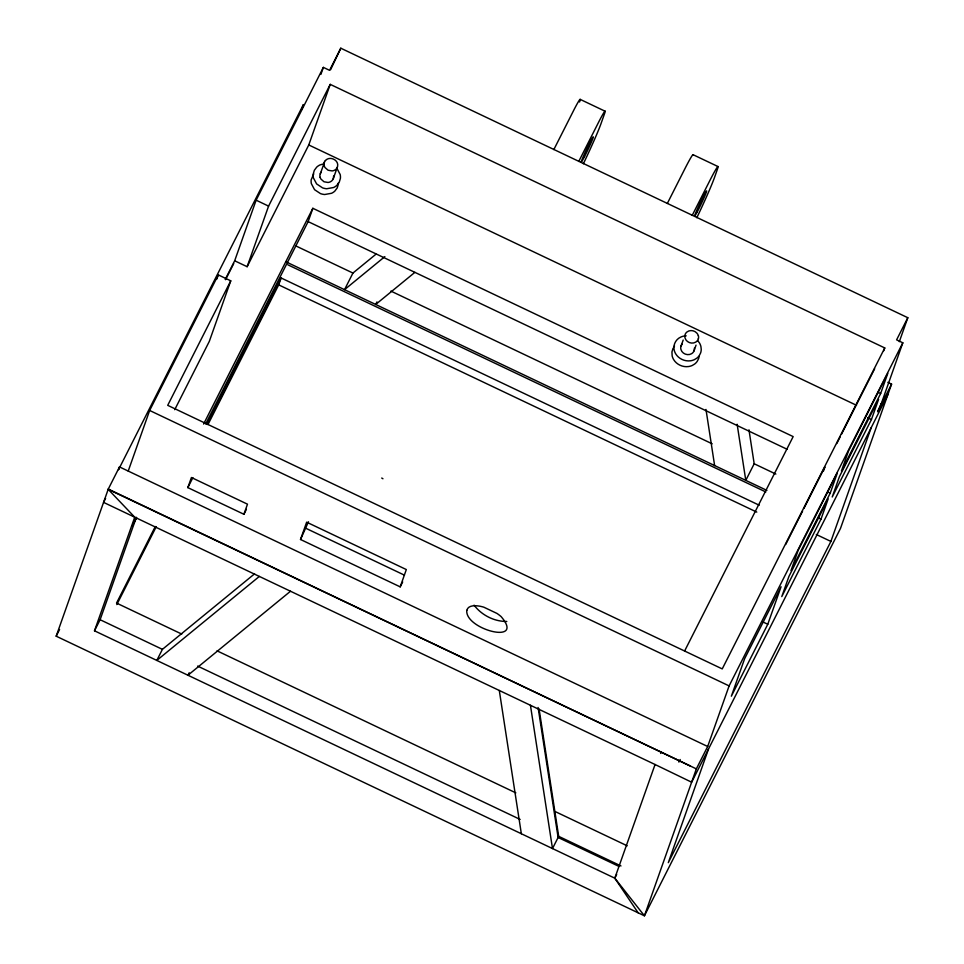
<?xml version="1.0" encoding="UTF-8"?>
<svg xmlns="http://www.w3.org/2000/svg" width="964" height="964" viewBox="0 0 964 964"><rect width="100%" height="100%" fill="white"/><g stroke="black" fill="none" stroke-linecap="round" stroke-linejoin="round"><path stroke-width="1.45" d="M119.5 466.925L108.281 489.061L56.189 636.192L644.422 915.8L696.345 768.874L707.672 746.498L119.5 466.925L118.524 469.709L303.407 104.57L301.551 109.788M881.373 403.386L877.577 411.809L880.361 406.266L902.822 342.798L896.604 339.846L907.811 317.71L340.798 48.2L329.58 70.336L323.362 67.384L256.123 200.187L234.674 260.786L225.227 279.464M128.224 471.071L149.649 410.471L218.298 274.897L230.758 280.825L209.296 341.413L174.725 409.688M216.804 279.114L218.298 274.897M887.844 382.359L891.58 384.13L840.5 528.393L644.422 915.8L614.803 878.18L94.496 630.805L134.731 517.186L108.161 489.314L696.345 768.874M94.496 630.805L100.111 619.719L136.358 517.331M234.674 260.786L247.133 266.703L268.582 206.115L330.23 84.374L884.759 347.944L883.759 350.763M320.879 74.421L323.362 67.384M247.133 266.703L308.769 144.962L330.23 84.374M187.835 487.615L191.414 477.517L247.483 504.172L243.916 514.27L187.835 487.615L192.872 477.65M207.959 424.582L278.692 284.874L281.139 277.981L759.21 505.208M320.397 173.677L324.482 162.133M205.681 423.979L308.143 221.612L312.854 208.296L793.167 436.596L684.609 651.013M333.231 178.762L337.316 167.218M300.515 539.491L306.648 522.175L406.326 569.555L400.193 586.859L300.515 539.491L308.48 521.765M681.138 345.823L683.187 340.051M693.996 350.92L696.032 345.148M638.132 912.8L614.803 878.18L655.062 764.512L103.57 502.389L105.594 498.4M707.672 746.498L729.109 685.898L902.822 342.798M871.143 427.799L708.504 749.016L668.305 862.672L830.896 541.431L871.143 427.799L887.88 394.577M767.778 624.262L781.057 586.763L744.63 658.701L731.351 696.201L767.778 624.262L762.801 621.901M823.461 471.071L824.895 467.034L803.928 508.45M821.015 519.126L828.16 498.93L788.938 576.4L781.78 596.596L821.015 519.126L818.52 517.945M830.209 493.158L837.355 472.963L798.132 550.432L790.974 570.628L830.209 493.158L827.715 491.977M871.444 419.509L878.602 399.313L839.367 476.794L832.221 496.99L871.444 419.509L867.708 417.737M880.638 393.541L887.796 373.357L848.561 450.827L841.415 471.022L880.638 393.541L878.156 392.36M899.328 341.69L907.811 317.71M673.065 348.221L671.944 351.932L672.149 355.861A14.207 12.737 19.5 0 0 673.655 359.608C676.632 364.537 682.645 367.308 688.32 366.573A14.207 12.737 19.5 0 0 692.309 365.44L694.622 364.055A13.339 11.954 19.5 0 0 697.321 361.175L698.49 358.873A13.339 11.966 19.5 0 0 699.105 356.355M330.604 69.721L340.798 48.2M583.389 163.747L585.281 159.747A46.332 2.362 -64.6 0 0 601.09 123.416L604.488 113.836A25.787 1.313 -64.6 0 0 599.295 120.862L578.762 161.422M696.851 217.683L698.743 213.683A46.332 2.362 -64.6 0 0 714.553 177.352L717.3 169.58A29.932 1.53 -64.6 0 0 708.709 182.811L692.212 215.37M678.897 762.102L680.198 759.524M225.588 279.644L233.722 263.582M230.758 280.825L167.712 405.338L722.241 668.908L884.759 347.944M56.189 636.192L59.587 629.492M133.514 523.187L136.237 517.825M132.55 525.657L136.623 517.596M203.609 424.052L312.854 208.296M155.3 526.501L116.536 603.078L181.726 634.059M206.995 424.413L281.139 277.981M116.813 604.585L156.264 526.669M254.556 573.857L162.41 649.35L156.807 660.424L259.34 576.424M375.984 254.183L352.932 273.053L344.534 289.658L384.853 256.617M243.916 514.27L246.398 509.353M189.197 672.764L187.956 675.234L290.501 591.233M376.972 301.913L375.683 304.467L414.857 272.366M553.842 149.577L574.375 109.016A25.787 1.313 -64.6 0 1 580.207 99.798M400.193 586.859L402.687 581.943M667.317 203.476L685.44 167.676A29.932 1.53 -64.6 0 1 693.128 155.24M539.093 709.01L558.686 836.342L552.493 848.561L530.441 705.274M748.956 429.811L754.185 463.768L745.787 480.373L737.135 424.256M660.665 753.426L661.244 752.281M614.803 878.18L616.671 874.481M785.672 544.515L802.578 511.113M836.776 443.561L840.162 436.885M841.512 434.222L874.649 368.766M690.116 765.91L108.281 489.061M891.58 384.13L880.361 406.266M708.504 749.016L691.634 782.202L655.062 764.512M313.746 173.894L311.179 179.786A13.424 12.038 19.5 0 0 311.384 183.702L314.565 189.691L320.482 193.607A14.568 13.05 19.5 0 0 324.711 194.511L331.544 193.282A13.424 12.038 19.5 0 0 334.882 191.053L337.219 187.908L338.34 184.196A13.424 12.038 19.5 0 0 338.424 182.907M673.703 347.1L674.499 346.052M325.446 160.566C329.592 155.602 339.015 159.904 337.593 166.338A6.965 6.254 19.5 0 1 335.677 169.459L334.882 170.001A6.784 6.073 19.5 0 1 332.098 170.917L328.085 170.218L325.061 167.579A6.784 6.073 19.5 0 1 324.266 165.808M324.012 163.772L320.012 164.928A13.436 12.038 19.5 0 0 316.686 167.158L314.348 170.291L313.216 174.014A13.424 12.038 19.5 0 0 313.433 177.93L316.614 183.919L322.53 187.847A14.568 13.05 19.5 0 0 326.76 188.739L333.592 187.51A13.424 12.038 19.5 0 0 336.918 185.281L339.268 182.136L340.388 178.424A13.424 12.038 19.5 0 0 340.172 174.508L337.002 168.507M686.187 335.821L684.777 335.93A14.207 12.737 19.5 0 0 680.777 337.075C675.872 339.183 672.896 344.871 674.185 350.089A14.207 12.737 19.5 0 0 675.704 353.836C678.668 358.765 684.681 361.536 690.357 360.813A14.207 12.737 19.5 0 0 694.357 359.668L696.659 358.283A13.339 11.954 19.5 0 0 699.37 355.415L700.539 353.113A13.339 11.966 19.5 0 0 701.226 349.269L700.936 346.654A14.219 12.737 19.5 0 0 699.43 342.895L697.755 340.666M506.799 621.467C494.279 621.611 481.59 615.153 474.083 605.175M580.195 99.388L605.127 111.234M693.14 154.734L718.06 166.579M308.769 144.962L856.502 405.302M308.143 221.612L787.094 449.26M256.123 200.187L268.582 206.115M296.044 246.013L352.932 273.053M390.866 291.08L712.191 443.814M754.185 463.768L775.863 474.071M286.284 261.967L766.91 490.411M287.814 264.787L765.838 491.977M816.315 534.502L830.896 541.431M278.692 284.874L756.776 512.101M149.649 410.471L729.109 685.898M306.118 528.417L404.446 575.159M217.045 650.845L515.836 792.866M555.228 811.58L627.202 845.802M558.686 836.342L620.985 865.961M100.111 619.719L162.41 649.35M197.632 666.088L520.162 819.436M619.057 866.455L558.108 837.475L538.105 707.492M381.72 478.036L382.949 478.759M705.985 409.459L714.625 465.564M499.292 690.465L521.343 833.752M333.592 176.026L333.508 177.87A6.965 6.254 19.5 0 1 331.592 181.003L330.797 181.545A6.784 6.073 19.5 0 1 328.001 182.461L324 181.762L320.976 179.111A6.784 6.073 19.5 0 1 320.181 177.352M324.157 165.76A6.965 6.254 19.5 0 1 325.338 160.494M698.394 335.737A6.977 6.254 19.5 0 1 698.454 338.545M698.273 335.689A6.76 6.061 19.5 0 0 696.876 333.134C694.466 330.303 689.802 329.628 686.874 332.05A6.977 6.254 19.5 0 0 684.946 335.171A6.844 6.133 19.5 0 0 685.043 337.954C686.187 342.292 691.839 344.485 695.646 342.16A7.399 6.64 19.5 0 0 697.659 340.196A6.411 5.748 19.5 0 0 698.346 338.484M320.072 177.304A6.965 6.254 19.5 0 1 321.253 172.038M682.102 344.256A6.977 6.254 19.5 0 0 680.861 346.715A6.844 6.133 19.5 0 0 680.946 349.498C682.09 353.836 687.754 356.017 691.562 353.704A7.399 6.64 19.5 0 0 693.574 351.74A6.411 5.748 19.5 0 0 694.261 350.028A6.905 6.194 19.5 0 0 694.357 348.173M579.991 100.666A25.787 1.313 -64.6 0 1 579.557 101.991M466.793 610.357C464.756 629.48 525.85 645.386 501.099 616.586A23.136 10.182 26.9 0 0 496.966 613.429L483.82 607.187A23.136 10.182 26.9 0 0 478.963 606.055C474.794 605.428 468.082 605.211 466.793 610.357M584.509 156.614A13.821 0.699 -64.6 0 0 593.282 136.912A13.821 0.699 -64.6 0 0 584.184 154.469A13.821 0.699 -64.6 0 0 584.509 156.614M697.261 211.851A13.821 0.699 -64.6 0 0 706.636 191.221A13.821 0.699 -64.6 0 0 698.177 207.152A13.821 0.699 -64.6 0 0 697.261 211.851"/></g></svg>
